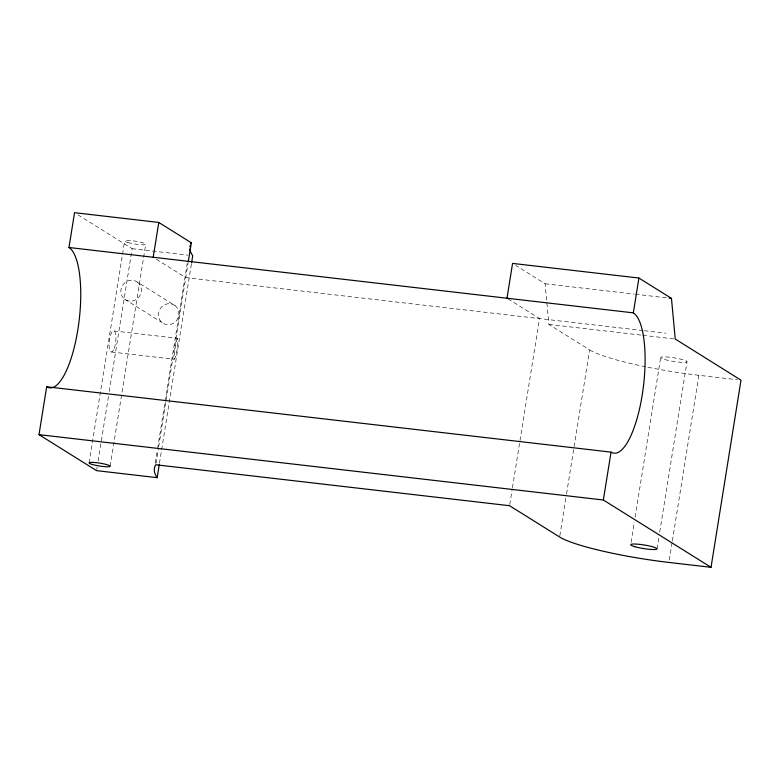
<?xml version="1.0" encoding="UTF-8"?>
<svg xmlns="http://www.w3.org/2000/svg" width="780" height="780" viewBox="0 0 780 780"><rect width="100%" height="100%" fill="white"/><g stroke="black" fill="none" stroke-linecap="round" stroke-linejoin="round"><path stroke-width="0.58" stroke-dasharray="3.9 2.92" d="M89.086 462.94L124.644 240.991M96.779 469.453L97.168 467.054M98.124 461.058L108.508 396.269M109.268 391.472L132.142 248.693L77.639 214.617M110.175 466.177L145.724 244.218M155.288 462.95L157.423 449.592M157.599 448.549L187.21 263.63M155.971 463.554L158.476 447.954M158.662 446.755L188.068 263.201M159.471 463.271L191.373 264.118M509.75 504.514L512.255 488.923M512.441 487.724L539.536 318.572L508.004 298.857M559.825 535.821L566.358 495.037M566.553 493.837L589.612 349.889L548.896 324.431L545.113 283.764L515.609 265.317M631.078 542.353L634.345 521.966M635.115 517.169L660.67 357.62M657.043 548.798L658.963 536.806M659.734 532.009L687.024 361.657M669.289 560.03L672.175 542.042M672.37 540.842L698.88 375.297L737.392 379.753M177.411 338.286C175.88 339.641 171.775 368.969 175.968 355.436A10.52 1.287 -81.9 0 0 177.635 344.994L177.411 338.286L113.353 330.876M545.113 283.764L634.159 294.07M635.359 294.206L667.856 297.97M132.142 248.693L187.97 255.157M643.022 330.564L185.757 277.612L154.226 257.897M644.221 330.7L665.886 333.206M548.896 324.431L641.55 335.156M642.759 335.302L674.047 338.92M111.677 352.024L174.603 359.307M137.611 282.243A10.676 10.072 -58 0 1 134.716 300.339A10.676 10.072 -58 0 1 120.997 289.536A10.676 10.072 -58 0 1 137.611 282.243L175.168 305.721A10.676 10.072 -58 0 1 172.273 323.817A10.676 10.072 -58 0 1 158.554 313.014A10.676 10.072 -58 0 1 175.168 305.721M124.605 299.169L162.162 322.647M698.88 375.297A88.978 12.071 9.1 0 1 646.766 367.019M645.674 366.795A88.978 12.071 9.1 0 1 589.612 349.889M664.784 359.541A13.348 1.814 9.1 0 0 686.663 362.076A13.348 1.814 9.1 0 0 670.088 357.289A13.348 1.814 9.1 0 0 664.784 359.541M114.28 348.299A10.676 3.237 -83.4 0 0 114.192 331.003A10.676 3.237 -83.4 0 0 109.083 345.043A10.676 3.237 -83.4 0 0 114.28 348.299M127.93 242.531A10.676 1.453 9.1 0 0 145.441 244.559A10.676 1.453 9.1 0 0 132.181 240.727A10.676 1.453 9.1 0 0 127.93 242.531"/><path stroke-width="1.17" d="M159.276 464.47L157.17 477.662L96.584 470.652L39 434.645L46.663 386.773A71.175 21.557 -83.4 0 0 77.854 329.667A71.175 21.557 -83.4 0 0 68.971 247.504L74.548 212.686L158.788 222.446L191.334 242.794L188.253 262.002M153.211 257.264L158.788 222.446M191.568 262.909L192.719 255.713L191.997 254.611A495.709 67.275 9.1 0 1 189.901 248.966M506.99 298.223L512.567 263.406L638.908 278.041L671.463 298.389L675.246 339.056L741 380.172L711.029 567.313L668.908 562.429A88.978 12.071 9.1 0 1 559.64 537.02L509.564 505.713L155.785 464.753A495.709 67.275 9.1 0 0 156.448 476.57L157.17 477.662M711.029 567.313L603.359 500L611.033 452.127A71.175 21.557 -83.4 0 0 642.213 395.011A71.175 21.557 -83.4 0 0 633.331 312.858L638.908 278.041M669.055 298.116L671.463 298.389M68.971 247.504L633.331 312.858M46.663 386.773L611.033 452.127M39 434.645L603.359 500M189.901 246.831A495.709 67.275 9.1 0 1 190.076 245.788M190.798 243.769A495.709 67.275 9.1 0 1 191.334 242.794M634.803 546.683A13.348 1.814 9.1 0 0 656.692 549.217A13.348 1.814 9.1 0 0 640.117 544.43A13.348 1.814 9.1 0 0 634.803 546.683M92.381 464.49A10.676 1.453 9.1 0 0 109.882 466.518A10.676 1.453 9.1 0 0 96.622 462.686A10.676 1.453 9.1 0 0 92.381 464.49"/></g></svg>
